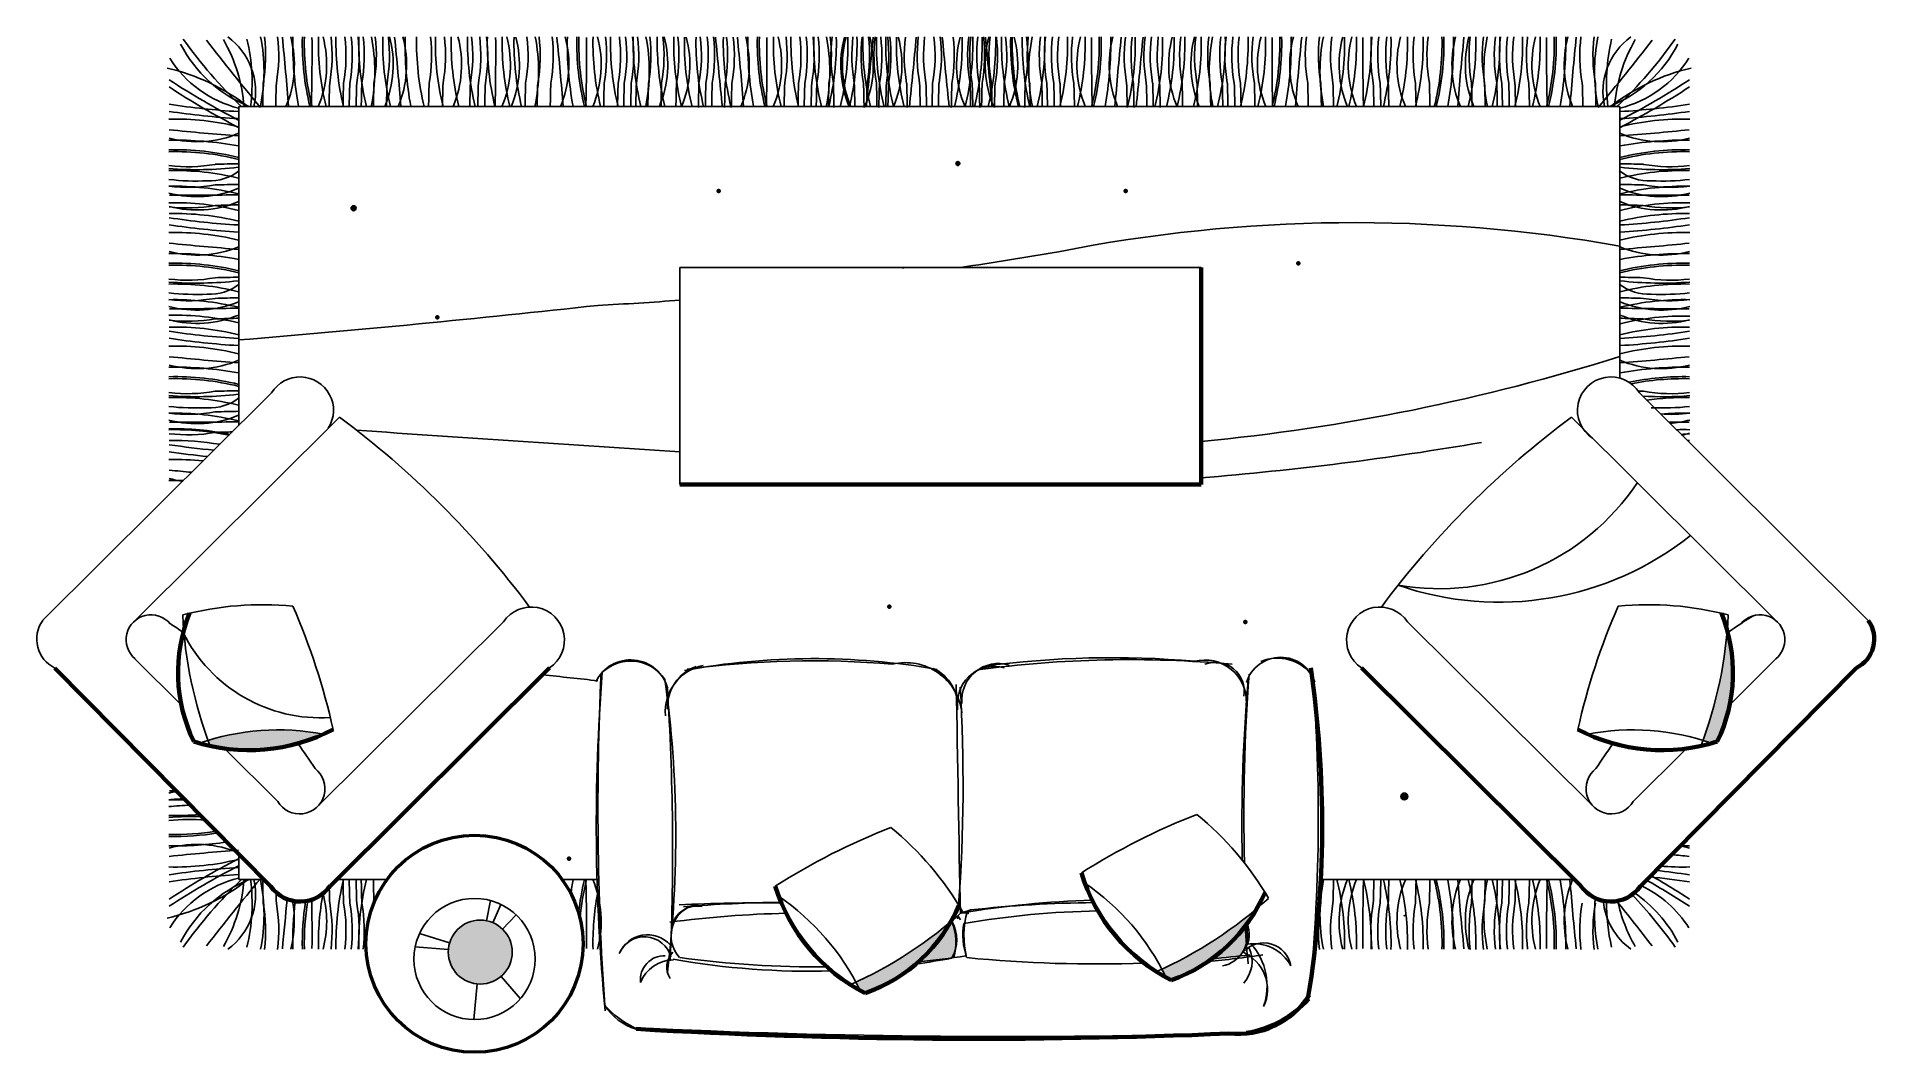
# Model space of a CAD drawing. Header units: millimetres. Extents: x 232 to 4463, y 1518 to 3857.
import ezdxf

# ---------------------------------------------------------------- set-up
doc = ezdxf.new("R2010")
doc.units = ezdxf.units.MM

msp = doc.modelspace()

# ---------------------------------------------------------------- hatches: boundary and pattern name
h = msp.add_hatch(color=256)
h.dxf.hatch_style = 1
h.paths.add_polyline_path([(2357.8, 3565, 1), (2348.5, 3565, 1)])
h = msp.add_hatch(color=256)
h.dxf.hatch_style = 1
h.paths.add_polyline_path([(956.2, 3462.2, 1), (967.6, 3462.2, 1)])
h = msp.add_hatch(color=252)
h.dxf.hatch_style = 1
h.paths.add_polyline_path([(4124.6, 2490.1, -0.066845), (4068.6, 2236.5, -0.009616), (4089, 2229.8, 0.008007), (4101.7, 2233.7, 0.18034)])
h = msp.add_hatch(color=252)
h.dxf.hatch_style = 1
h.paths.add_polyline_path([(892.6, 2251, 0.120779), (626.8, 2236.5, 0.003583), (631.7, 2223.4, 0.163015)])
h = msp.add_hatch(color=256)
h.dxf.hatch_style = 1
h.paths.add_polyline_path([(3373.1, 2107.3, 1), (3388.9, 2107.3, 1)])
h = msp.add_hatch(color=252)
h.dxf.hatch_style = 1
h.paths.add_polyline_path([(1179.8, 1748.9, 1), (1327.2, 1748.9, 1)])
h = msp.add_hatch(color=252)
h.dxf.hatch_style = 1
h.paths.add_polyline_path([(3042, 1849.4, -0.066845), (2823, 1709.6, -0.009616), (2832.8, 1690.5, 0.008007), (2844.5, 1684.3, 0.18034)])
h.paths.add_polyline_path([(3017.6, 1768.8, -0.0027), (3014.8, 1808.3, -0.073181), (2938.1, 1733.4, 0.005335), (3002.2, 1739.8, 0.117555)], flags=17)
h = msp.add_hatch(color=252)
h.dxf.hatch_style = 1
h.paths.add_polyline_path([(2337.2, 1819.1, -0.066845), (2118.3, 1679.3, -0.009616), (2128.1, 1660.2, 0.008007), (2139.7, 1654, 0.18034)])
h = msp.add_hatch(color=252)
h.dxf.hatch_style = 1
h.paths.add_polyline_path([(2339.2, 1818.7, 0.00021), (2337.1, 1818.9, -0.081369), (2262.2, 1726.3, 0.008386), (2339.4, 1735.5, 0.063774), (2347.6, 1755, 0.132735)])

# ---------------------------------------------------------------- linework, layer by layer
at = {"color": 0}
for p, q in [((697.4, 2961.4, -342.9), (697.4, 3696.1, -342.9)), ((697.4, 3696.1, -342.9), (3877.4, 3696.1, -342.9)), ((3877.4, 3696.1, -342.9), (3877.4, 3070.6, -342.9)), ((1713, 2825.9, -342.9), (1713, 3325.9, -342.9)), ((1713, 3325.9, -342.9), (2913, 3325.9, -342.9)), ((246, 2512.5, -342.9), (773.2, 3036.7, -342.9)), ((4449.4, 2512.5, -342.9), (3922.3, 3036.7, -342.9)), ((929.4, 2981, -342.9), (455, 2508.9, -342.9)), ((3766.1, 2981, -342.9), (4240.4, 2508.9, -342.9)), ((878.8, 2084.1, -342.9), (1307.1, 2509.5, -342.9)), ((3816.7, 2084.1, -342.9), (3388.3, 2509.5, -342.9)), ((565.4, 2317.6, -342.9), (458.6, 2424.4, -342.9)), ((565.4, 2317.6, -342.9), (458.6, 2424.4, -342.9)), ((4130, 2317.6, -342.9), (4236.8, 2424.4, -342.9)), ((4130, 2317.6, -342.9), (4236.8, 2424.4, -342.9)), ((787.2, 2095.8, -342.9), (665.7, 2217.3, -342.9)), ((787.2, 2095.8, -342.9), (665.7, 2217.3, -342.9)), ((3908.2, 2095.8, -342.9), (4029.7, 2217.3, -342.9)), ((3908.2, 2095.8, -342.9), (4029.7, 2217.3, -342.9)), ((697.4, 1916.1, -342.9), (697.4, 1974.3, -342.9)), ((754.9, 1916.1, -342.9), (697.4, 1916.1, -342.9)), ((1038.8, 1916.1, -342.9), (922.9, 1916.1, -342.9)), ((1522.4, 1916.1, -342.9), (1441.9, 1916.1, -342.9)), ((3772.5, 1916.1, -342.9), (3188.7, 1916.1, -342.9))]:
    msp.add_line(p, q, dxfattribs=at)
at = {"color": 0, "lineweight": 100}
for p, q in [((2913, 3325.9, -342.9), (2913, 2825.9, -342.9)), ((2913, 2825.9, -342.9), (1713, 2825.9, -342.9)), ((771, 1899.7, -342.9), (273.9, 2403.1, -342.9)), ((908.4, 1901.6, -342.9), (1413.2, 2403.5, -342.9)), ((3787.1, 1901.6, -342.9), (3282.3, 2403.5, -342.9)), ((3924.4, 1899.7, -342.9), (4421.5, 2403.1, -342.9))]:
    msp.add_line(p, q, dxfattribs=at)
for p, q in [((1277.1, 1867.5, -342.9), (1267.9, 1821.2, -209)), ((1301, 1858.6, -342.9), (1282.8, 1816.5, -211.4)), ((1336, 1834.6, -342.9), (1304.6, 1802, -212.5)), ((1113.8, 1791.8, -342.9), (1183, 1770.5, -173)), ((1103.7, 1761.1, -342.9), (1180, 1754.8, -168.2)), ((1301.5, 1692.9, -178.5), (1345.8, 1641.4, -342.9)), ((1246.6, 1675.5, -161.8), (1238.9, 1593.3, -342.9))]:
    msp.add_line(p, q)
for centre, radius in [((2353.2, 3565), 4.63), ((961.9, 3462.2), 5.74), ((3381, 2107.3), 7.93)]:
    msp.add_circle(centre, radius)
at = {"color": 0, "lineweight": 53}
msp.add_circle((1240.4, 1768.2, -342.9), 250, dxfattribs=at)
at = {"color": 0}
for centre, radius in [((1240.4, 1732.9, -342.9), 139.6), ((1253.5, 1748.9), 73.7)]:
    msp.add_circle(centre, radius, dxfattribs=at)
for centre, radius, start, end in [((1446.9, 4472.9, -342.9), 1074.8, 215.3153, 226.284), ((345.4, 3668.8, -342.9), 365.2, 4.2757, 29.865), ((580.8, 3730.6, -342.9), 155.6, 347.1946, 54.0943), ((288.7, 3750.8, -342.9), 439.5, 352.8509, 13.2785), ((350.5, 3777.8, -342.9), 405.2, 348.4112, 11.2455), ((397.7, 3813.6, -342.9), 361.7, 349.9349, 6.8829), ((427.9, 3813.7, -342.9), 361.7, 349.9349, 6.8829), ((-6278.7, 3136.9, -342.9), 7113, 4.51462, 5.80171), ((575.7, 3792.4, -342.9), 249.8, 337.3098, 14.8613), ((1631, 3842.9, -342.9), 809.1, 179.0195, 190.4039), ((1453.2, 3842, -342.9), 609.4, 178.6331, 193.8573), ((1457.8, 3842, -342.9), 609.4, 178.6331, 193.8573), ((-4350.5, 3819.5, -342.9), 5216.7, 358.628, 0.3934), ((650.1, 3792.5, -342.9), 249.8, 337.3098, 14.8613), ((1490.3, 3842.1, -342.9), 609.4, 178.6331, 193.8573), ((550.8, 3813.4, -342.9), 361.7, 349.9349, 6.8829), ((1530.6, 3842.2, -342.9), 609.4, 178.6331, 193.8573), ((582.7, 3813.4, -342.9), 361.7, 349.9349, 6.8829), ((597.1, 3813.5, -342.9), 361.7, 349.9349, 6.8829), ((613, 3813.5, -342.9), 361.7, 349.9349, 6.8829), ((1583.1, 3842.3, -342.9), 609.4, 178.6331, 193.8573), ((624.8, 3813.6, -342.9), 361.7, 349.9349, 6.8829), ((605.5, 3777.8, -342.9), 405.2, 348.4112, 11.2455), ((652.6, 3813.6, -342.9), 361.7, 349.9349, 6.8829), ((1638.4, 3842.5, -342.9), 609.4, 178.6331, 193.8573), ((803.3, 3792.9, -342.9), 249.8, 337.3098, 14.8613), ((682.8, 3813.7, -342.9), 361.7, 349.9349, 6.8829), ((-6020.2, 3136.9, -342.9), 7113, 4.51462, 5.80171), ((834.1, 3792.4, -342.9), 249.8, 337.3098, 14.8613), ((1889.4, 3842.9, -342.9), 809.1, 179.0195, 190.4039), ((1716.3, 3842, -342.9), 609.4, 178.6331, 193.8573), ((779.9, 3813.4, -342.9), 361.7, 349.9349, 6.8829), ((1759.7, 3842.2, -342.9), 609.4, 178.6331, 193.8573), ((811.8, 3813.4, -342.9), 361.7, 349.9349, 6.8829), ((1795.8, 3842.5, -342.9), 609.4, 178.6331, 193.8573), ((960.7, 3792.9, -342.9), 249.8, 337.3098, 14.8613), ((1833.7, 3842.4, -342.9), 609.4, 178.6331, 193.8573), ((874.6, 3813.2, -342.9), 361.7, 349.9349, 6.8829), ((893.1, 3813.5, -342.9), 361.7, 349.9349, 6.8829), ((909.1, 3813.5, -342.9), 361.7, 349.9349, 6.8829), ((1879.1, 3842.3, -342.9), 609.4, 178.6331, 193.8573), ((-3927.6, 3819.5, -342.9), 5216.7, 358.628, 0.3934), ((1073.1, 3792.5, -342.9), 249.8, 337.3098, 14.8613), ((1913.3, 3842.1, -342.9), 609.4, 178.6331, 193.8573), ((1094, 3792.2, -342.9), 249.8, 337.3098, 14.8613), ((1940.5, 3841.9, -342.9), 609.4, 178.6331, 193.8573), ((1001.9, 3813.6, -342.9), 361.7, 349.9349, 6.8829), ((982.6, 3777.8, -342.9), 405.2, 348.4112, 11.2455), ((1029.8, 3813.6, -342.9), 361.7, 349.9349, 6.8829), ((1060, 3813.7, -342.9), 361.7, 349.9349, 6.8829), ((-5646.6, 3136.9, -342.9), 7113, 4.51462, 5.80171), ((1207.7, 3792.4, -342.9), 249.8, 337.3098, 14.8613), ((2263, 3842.9, -342.9), 809.1, 179.0195, 190.4039), ((2085.3, 3842, -342.9), 609.4, 178.6331, 193.8573), ((2089.9, 3842, -342.9), 609.4, 178.6331, 193.8573), ((-3718.5, 3819.5, -342.9), 5216.7, 358.628, 0.3934), ((1282.2, 3792.5, -342.9), 249.8, 337.3098, 14.8613), ((2122.4, 3842.1, -342.9), 609.4, 178.6331, 193.8573), ((1182.8, 3813.4, -342.9), 361.7, 349.9349, 6.8829), ((2162.7, 3842.2, -342.9), 609.4, 178.6331, 193.8573), ((1214.8, 3813.4, -342.9), 361.7, 349.9349, 6.8829), ((1229.1, 3813.5, -342.9), 361.7, 349.9349, 6.8829), ((1245.1, 3813.5, -342.9), 361.7, 349.9349, 6.8829), ((2215.1, 3842.3, -342.9), 609.4, 178.6331, 193.8573), ((1256.8, 3813.6, -342.9), 361.7, 349.9349, 6.8829), ((1237.6, 3777.8, -342.9), 405.2, 348.4112, 11.2455), ((1284.7, 3813.6, -342.9), 361.7, 349.9349, 6.8829), ((2270.4, 3842.5, -342.9), 609.4, 178.6331, 193.8573), ((1435.4, 3792.9, -342.9), 249.8, 337.3098, 14.8613), ((1314.9, 3813.7, -342.9), 361.7, 349.9349, 6.8829), ((2308.3, 3842.4, -342.9), 609.4, 178.6331, 193.8573), ((1349.2, 3813.2, -342.9), 361.7, 349.9349, 6.8829), ((1486.4, 3792.2, -342.9), 249.8, 337.3098, 14.8613), ((2332.9, 3841.9, -342.9), 609.4, 178.6331, 193.8573), ((2359.5, 3841.9, -342.9), 609.4, 178.6331, 193.8573), ((1401, 3813.2, -342.9), 361.7, 349.9349, 6.8829), ((1416.9, 3813.2, -342.9), 361.7, 349.9349, 6.8829), ((1431.5, 3813.7, -342.9), 361.7, 349.9349, 6.8829), ((15264, 5105.6, -342.9), 13526.6, 185.30083, 185.98346), ((2422.5, 3841.8, -342.9), 609.4, 178.6331, 193.8573), ((1461.3, 3812.8, -342.9), 361.7, 349.9349, 6.8829), ((1476.9, 3813, -342.9), 361.7, 349.9349, 6.8829), ((-5231.1, 3136.9, -342.9), 7113, 4.51462, 5.80171), ((1623.2, 3792.4, -342.9), 249.8, 337.3098, 14.8613), ((2678.6, 3842.9, -342.9), 809.1, 179.0195, 190.4039), ((2500.8, 3842, -342.9), 609.4, 178.6331, 193.8573), ((2505.4, 3842, -342.9), 609.4, 178.6331, 193.8573), ((-3303, 3819.5, -342.9), 5216.7, 358.628, 0.3934), ((1697.7, 3792.5, -342.9), 249.8, 337.3098, 14.8613), ((2537.9, 3842.1, -342.9), 609.4, 178.6331, 193.8573), ((1598.4, 3813.4, -342.9), 361.7, 349.9349, 6.8829), ((2578.2, 3842.2, -342.9), 609.4, 178.6331, 193.8573), ((1630.3, 3813.4, -342.9), 361.7, 349.9349, 6.8829), ((1644.6, 3813.5, -342.9), 361.7, 349.9349, 6.8829), ((1660.6, 3813.5, -342.9), 361.7, 349.9349, 6.8829), ((2630.7, 3842.3, -342.9), 609.4, 178.6331, 193.8573), ((1672.3, 3813.6, -342.9), 361.7, 349.9349, 6.8829), ((1653.1, 3777.8, -342.9), 405.2, 348.4112, 11.2455), ((1464, 3841.9, -342.9), 609.4, 346.1427, 1.3669), ((1700.2, 3813.6, -342.9), 361.7, 349.9349, 6.8829), ((2422.6, 3813.2, -342.9), 361.7, 173.1171, 190.0651), ((1490.6, 3841.9, -342.9), 609.4, 346.1427, 1.3669), ((2333.5, 3792.2, -342.9), 249.8, 165.1387, 202.6902), ((2337.1, 3792.2, -342.9), 249.8, 165.1387, 202.6902), ((1511.7, 3842.4, -342.9), 609.4, 346.1427, 1.3669), ((2470.8, 3813.2, -342.9), 361.7, 173.1171, 190.0651), ((2492, 3812.8, -342.9), 361.7, 173.1171, 190.0651), ((2743.8, 3842.5, -342.9), 609.4, 178.6331, 193.8573), ((1908.7, 3792.9, -342.9), 249.8, 337.3098, 14.8613), ((-11310.8, 5105.6, -342.9), 13526.6, 354.01654, 354.69917), ((1788.3, 3813.7, -342.9), 361.7, 349.9349, 6.8829), ((2521.7, 3813.7, -342.9), 361.7, 173.1171, 190.0651), ((2775, 3841.9, -342.9), 609.4, 178.6331, 193.8573), ((1816.5, 3813.2, -342.9), 361.7, 349.9349, 6.8829), ((2796.5, 3842.4, -342.9), 609.4, 178.6331, 193.8573), ((1832.5, 3813.2, -342.9), 361.7, 349.9349, 6.8829), ((1837.4, 3813.2, -342.9), 361.7, 349.9349, 6.8829), ((1974.6, 3792.2, -342.9), 249.8, 337.3098, 14.8613), ((2821.1, 3841.9, -342.9), 609.4, 178.6331, 193.8573), ((2591.4, 3812.8, -342.9), 361.7, 173.1171, 190.0651), ((-11211.3, 5105.6, -342.9), 13526.6, 354.01654, 354.69917), ((2621.2, 3813.7, -342.9), 361.7, 173.1171, 190.0651), ((2635.8, 3813.2, -342.9), 361.7, 173.1171, 190.0651), ((1939, 3813.2, -342.9), 361.7, 349.9349, 6.8829), ((1953.6, 3813.7, -342.9), 361.7, 349.9349, 6.8829), ((15786.1, 5105.6, -342.9), 13526.6, 185.30083, 185.98346), ((1983.3, 3812.8, -342.9), 361.7, 349.9349, 6.8829), ((1753.7, 3841.9, -342.9), 609.4, 346.1427, 1.3669), ((2600.1, 3792.2, -342.9), 249.8, 165.1387, 202.6902), ((1778.3, 3842.4, -342.9), 609.4, 346.1427, 1.3669), ((2737.4, 3813.2, -342.9), 361.7, 173.1171, 190.0651), ((2742.3, 3813.2, -342.9), 361.7, 173.1171, 190.0651), ((1799.7, 3841.9, -342.9), 609.4, 346.1427, 1.3669), ((2758.3, 3813.2, -342.9), 361.7, 173.1171, 190.0651), ((2053, 3813.7, -342.9), 361.7, 349.9349, 6.8829), ((2666, 3792.9, -342.9), 249.8, 165.1387, 202.6902), ((15885.5, 5105.6, -342.9), 13526.6, 185.30083, 185.98346), ((1831, 3842.5, -342.9), 609.4, 346.1427, 1.3669), ((2786.5, 3813.7, -342.9), 361.7, 173.1171, 190.0651), ((2082.8, 3812.8, -342.9), 361.7, 349.9349, 6.8829), ((3063.1, 3842.4, -342.9), 609.4, 178.6331, 193.8573), ((2104, 3813.2, -342.9), 361.7, 349.9349, 6.8829), ((2241.2, 3792.2, -342.9), 249.8, 337.3098, 14.8613), ((3084.1, 3841.9, -342.9), 609.4, 178.6331, 193.8573), ((3087.7, 3841.9, -342.9), 609.4, 178.6331, 193.8573), ((3110.8, 3841.9, -342.9), 609.4, 178.6331, 193.8573), ((2152.2, 3813.2, -342.9), 361.7, 349.9349, 6.8829), ((2874.5, 3813.6, -342.9), 361.7, 173.1171, 190.0651), ((2921.7, 3777.8, -342.9), 405.2, 168.7545, 191.5888), ((1944.1, 3842.3, -342.9), 609.4, 346.1427, 1.3669), ((2902.4, 3813.6, -342.9), 361.7, 173.1171, 190.0651), ((2914.1, 3813.5, -342.9), 361.7, 173.1171, 190.0651), ((2930.1, 3813.5, -342.9), 361.7, 173.1171, 190.0651), ((2944.4, 3813.4, -342.9), 361.7, 173.1171, 190.0651), ((1996.5, 3842.2, -342.9), 609.4, 346.1427, 1.3669), ((2976.4, 3813.4, -342.9), 361.7, 173.1171, 190.0651), ((2877.1, 3792.5, -342.9), 249.8, 165.1387, 202.6902), ((2036.8, 3842.1, -342.9), 609.4, 346.1427, 1.3669), ((2069.4, 3842, -342.9), 609.4, 346.1427, 1.3669), ((7877.7, 3819.5, -342.9), 5216.7, 179.6066, 181.372), ((2073.9, 3842, -342.9), 609.4, 346.1427, 1.3669), ((1896.2, 3842.9, -342.9), 809.1, 349.5961, 0.9805), ((2951.5, 3792.4, -342.9), 249.8, 165.1387, 202.6902), ((9805.8, 3136.9, -342.9), 7113, 174.19829, 175.48538), ((3097.9, 3813, -342.9), 361.7, 173.1171, 190.0651), ((2152.3, 3841.8, -342.9), 609.4, 346.1427, 1.3669), ((3113.5, 3812.8, -342.9), 361.7, 173.1171, 190.0651), ((-10689.3, 5105.6, -342.9), 13526.6, 354.01654, 354.69917), ((3143.2, 3813.7, -342.9), 361.7, 173.1171, 190.0651), ((3157.8, 3813.2, -342.9), 361.7, 173.1171, 190.0651), ((2215.2, 3841.9, -342.9), 609.4, 346.1427, 1.3669), ((3173.8, 3813.2, -342.9), 361.7, 173.1171, 190.0651), ((2241.8, 3841.9, -342.9), 609.4, 346.1427, 1.3669), ((3088.3, 3792.2, -342.9), 249.8, 165.1387, 202.6902), ((2266.4, 3842.4, -342.9), 609.4, 346.1427, 1.3669), ((3225.5, 3813.2, -342.9), 361.7, 173.1171, 190.0651), ((3139.4, 3792.9, -342.9), 249.8, 165.1387, 202.6902), ((2304.3, 3842.5, -342.9), 609.4, 346.1427, 1.3669), ((3259.8, 3813.7, -342.9), 361.7, 173.1171, 190.0651), ((3290, 3813.6, -342.9), 361.7, 173.1171, 190.0651), ((3337.2, 3777.8, -342.9), 405.2, 168.7545, 191.5888), ((2359.6, 3842.3, -342.9), 609.4, 346.1427, 1.3669), ((3317.9, 3813.6, -342.9), 361.7, 173.1171, 190.0651), ((3329.7, 3813.5, -342.9), 361.7, 173.1171, 190.0651), ((3345.6, 3813.5, -342.9), 361.7, 173.1171, 190.0651), ((3359.9, 3813.4, -342.9), 361.7, 173.1171, 190.0651), ((2412, 3842.2, -342.9), 609.4, 346.1427, 1.3669), ((3391.9, 3813.4, -342.9), 361.7, 173.1171, 190.0651), ((3292.6, 3792.5, -342.9), 249.8, 165.1387, 202.6902), ((2452.3, 3842.1, -342.9), 609.4, 346.1427, 1.3669), ((2484.9, 3842, -342.9), 609.4, 346.1427, 1.3669), ((8293.2, 3819.5, -342.9), 5216.7, 179.6066, 181.372), ((2489.4, 3842, -342.9), 609.4, 346.1427, 1.3669), ((2311.7, 3842.9, -342.9), 809.1, 349.5961, 0.9805), ((3367, 3792.4, -342.9), 249.8, 165.1387, 202.6902), ((10221.4, 3136.9, -342.9), 7113, 174.19829, 175.48538), ((3514.8, 3813.7, -342.9), 361.7, 173.1171, 190.0651), ((3545, 3813.6, -342.9), 361.7, 173.1171, 190.0651), ((3592.1, 3777.8, -342.9), 405.2, 168.7545, 191.5888), ((3572.9, 3813.6, -342.9), 361.7, 173.1171, 190.0651), ((2634.2, 3841.9, -342.9), 609.4, 346.1427, 1.3669), ((3480.7, 3792.2, -342.9), 249.8, 165.1387, 202.6902), ((3501.7, 3792.5, -342.9), 249.8, 165.1387, 202.6902), ((2661.5, 3842.1, -342.9), 609.4, 346.1427, 1.3669), ((8502.3, 3819.5, -342.9), 5216.7, 179.6066, 181.372), ((2695.6, 3842.3, -342.9), 609.4, 346.1427, 1.3669), ((3665.7, 3813.5, -342.9), 361.7, 173.1171, 190.0651), ((3681.6, 3813.5, -342.9), 361.7, 173.1171, 190.0651), ((2741.1, 3842.4, -342.9), 609.4, 346.1427, 1.3669), ((3700.1, 3813.2, -342.9), 361.7, 173.1171, 190.0651), ((3614, 3792.9, -342.9), 249.8, 165.1387, 202.6902), ((2779, 3842.5, -342.9), 609.4, 346.1427, 1.3669), ((3762.9, 3813.4, -342.9), 361.7, 173.1171, 190.0651), ((2815, 3842.2, -342.9), 609.4, 346.1427, 1.3669), ((3794.9, 3813.4, -342.9), 361.7, 173.1171, 190.0651), ((2858.5, 3842, -342.9), 609.4, 346.1427, 1.3669), ((2863, 3842, -342.9), 609.4, 346.1427, 1.3669), ((2685.3, 3842.9, -342.9), 809.1, 349.5961, 0.9805), ((3740.6, 3792.4, -342.9), 249.8, 165.1387, 202.6902), ((10595, 3136.9, -342.9), 7113, 174.19829, 175.48538), ((3771.4, 3792.9, -342.9), 249.8, 165.1387, 202.6902), ((2936.4, 3842.5, -342.9), 609.4, 346.1427, 1.3669), ((3891.9, 3813.7, -342.9), 361.7, 173.1171, 190.0651), ((3922.1, 3813.6, -342.9), 361.7, 173.1171, 190.0651), ((3969.3, 3777.8, -342.9), 405.2, 168.7545, 191.5888), ((2991.7, 3842.3, -342.9), 609.4, 346.1427, 1.3669), ((3950, 3813.6, -342.9), 361.7, 173.1171, 190.0651), ((3961.7, 3813.5, -342.9), 361.7, 173.1171, 190.0651), ((3977.7, 3813.5, -342.9), 361.7, 173.1171, 190.0651), ((3992, 3813.4, -342.9), 361.7, 173.1171, 190.0651), ((3044.1, 3842.2, -342.9), 609.4, 346.1427, 1.3669), ((4024, 3813.4, -342.9), 361.7, 173.1171, 190.0651), ((3924.6, 3792.5, -342.9), 249.8, 165.1387, 202.6902), ((3084.4, 3842.1, -342.9), 609.4, 346.1427, 1.3669), ((3117, 3842, -342.9), 609.4, 346.1427, 1.3669), ((8925.3, 3819.5, -342.9), 5216.7, 179.6066, 181.372), ((3121.5, 3842, -342.9), 609.4, 346.1427, 1.3669), ((2943.8, 3842.9, -342.9), 809.1, 349.5961, 0.9805), ((3999.1, 3792.4, -342.9), 249.8, 165.1387, 202.6902), ((10853.4, 3136.9, -342.9), 7113, 174.19829, 175.48538), ((4146.8, 3813.7, -342.9), 361.7, 173.1171, 190.0651), ((4177.1, 3813.6, -342.9), 361.7, 173.1171, 190.0651), ((4224.2, 3777.8, -342.9), 405.2, 168.7545, 191.5888), ((3994, 3730.6, -342.9), 155.6, 125.9057, 192.8054), ((4286.1, 3750.8, -342.9), 439.5, 166.7215, 187.1491), ((4229.4, 3668.8, -342.9), 365.2, 150.135, 175.7243), ((3127.8, 4472.9, -342.9), 1074.8, 313.716, 324.6847), ((837.5, 3981.5, -342.9), 308.1, 207.3033, 247.8819), ((4536.9, 6856.6, -342.9), 4935.7, 217.5441, 219.8432), ((37.9, 6856.6, -342.9), 4935.7, 320.1568, 322.4559), ((3737.2, 3981.5, -342.9), 308.1, 292.1181, 332.6967), ((426.8, 3323.1, -342.9), 473.8, 51.9231, 77.0477), ((760.8, 3947.8, -342.9), 263, 212.2712, 256.0065), ((4147.9, 3323.1, -342.9), 473.8, 102.9523, 128.0769), ((3813.9, 3947.8, -342.9), 263, 283.9935, 327.7288), ((1518.4, 5242.5, -342.9), 1793.4, 236.8219, 242.7331), ((1518.8, 5258.7, -342.9), 1793.4, 236.8219, 242.7331), ((4786.6, 3622.9, -342.9), 4034.8, 178.1891, 178.9775), ((4816.8, 3623, -342.9), 4034.8, 178.1891, 178.9775), ((4939.6, 3622.6, -342.9), 4034.8, 178.1891, 178.9775), ((4971.6, 3622.7, -342.9), 4034.8, 178.1891, 178.9775), ((4985.9, 3622.8, -342.9), 4034.8, 178.1891, 178.9775), ((5001.9, 3622.8, -342.9), 4034.8, 178.1891, 178.9775), ((5013.6, 3622.8, -342.9), 4034.8, 178.1891, 178.9775), ((5041.5, 3622.9, -342.9), 4034.8, 178.1891, 178.9775), ((5071.7, 3623, -342.9), 4034.8, 178.1891, 178.9775), ((5168.7, 3622.6, -342.9), 4034.8, 178.1891, 178.9775), ((5200.7, 3622.7, -342.9), 4034.8, 178.1891, 178.9775), ((5263.5, 3622.5, -342.9), 4034.8, 178.1891, 178.9775), ((5282, 3622.8, -342.9), 4034.8, 178.1891, 178.9775), ((5298, 3622.8, -342.9), 4034.8, 178.1891, 178.9775), ((5390.7, 3622.8, -342.9), 4034.8, 178.1891, 178.9775), ((5418.6, 3622.9, -342.9), 4034.8, 178.1891, 178.9775), ((5448.8, 3623, -342.9), 4034.8, 178.1891, 178.9775), ((5571.7, 3622.6, -342.9), 4034.8, 178.1891, 178.9775), ((5603.7, 3622.7, -342.9), 4034.8, 178.1891, 178.9775), ((5618, 3622.8, -342.9), 4034.8, 178.1891, 178.9775), ((5634, 3622.8, -342.9), 4034.8, 178.1891, 178.9775), ((5645.7, 3622.8, -342.9), 4034.8, 178.1891, 178.9775), ((5673.6, 3622.9, -342.9), 4034.8, 178.1891, 178.9775), ((5703.8, 3623, -342.9), 4034.8, 178.1891, 178.9775), ((5738.1, 3622.5, -342.9), 4034.8, 178.1891, 178.9775), ((5789.8, 3622.4, -342.9), 4034.8, 178.1891, 178.9775), ((5805.8, 3622.5, -342.9), 4034.8, 178.1891, 178.9775), ((5820.4, 3623, -342.9), 4034.8, 178.1891, 178.9775), ((5850.2, 3622.1, -342.9), 4034.8, 178.1891, 178.9775), ((5865.7, 3622.3, -342.9), 4034.8, 178.1891, 178.9775), ((5987.2, 3622.6, -342.9), 4034.8, 178.1891, 178.9775), ((6019.2, 3622.7, -342.9), 4034.8, 178.1891, 178.9775), ((6033.5, 3622.8, -342.9), 4034.8, 178.1891, 178.9775), ((6049.5, 3622.8, -342.9), 4034.8, 178.1891, 178.9775), ((6061.2, 3622.8, -342.9), 4034.8, 178.1891, 178.9775), ((6089.1, 3622.9, -342.9), 4034.8, 178.1891, 178.9775), ((-1966.3, 3622.4, -342.9), 4034.8, 1.0225, 1.8109), ((-1918.1, 3622.5, -342.9), 4034.8, 1.0225, 1.8109), ((-1896.9, 3622.1, -342.9), 4034.8, 1.0225, 1.8109), ((6177.1, 3623, -342.9), 4034.8, 178.1891, 178.9775), ((-1867.1, 3623, -342.9), 4034.8, 1.0225, 1.8109), ((6205.4, 3622.4, -342.9), 4034.8, 178.1891, 178.9775), ((6221.3, 3622.5, -342.9), 4034.8, 178.1891, 178.9775), ((6226.3, 3622.5, -342.9), 4034.8, 178.1891, 178.9775), ((-1797.5, 3622.1, -342.9), 4034.8, 1.0225, 1.8109), ((-1767.7, 3623, -342.9), 4034.8, 1.0225, 1.8109), ((-1753.1, 3622.5, -342.9), 4034.8, 1.0225, 1.8109), ((6327.9, 3622.5, -342.9), 4034.8, 178.1891, 178.9775), ((6342.5, 3623, -342.9), 4034.8, 178.1891, 178.9775), ((6372.2, 3622.1, -342.9), 4034.8, 178.1891, 178.9775), ((-1651.5, 3622.5, -342.9), 4034.8, 1.0225, 1.8109), ((-1646.6, 3622.5, -342.9), 4034.8, 1.0225, 1.8109), ((-1630.6, 3622.4, -342.9), 4034.8, 1.0225, 1.8109), ((6441.9, 3623, -342.9), 4034.8, 178.1891, 178.9775), ((-1602.4, 3623, -342.9), 4034.8, 1.0225, 1.8109), ((6471.6, 3622.1, -342.9), 4034.8, 178.1891, 178.9775), ((6492.9, 3622.5, -342.9), 4034.8, 178.1891, 178.9775), ((6541.1, 3622.4, -342.9), 4034.8, 178.1891, 178.9775), ((-1514.3, 3622.9, -342.9), 4034.8, 1.0225, 1.8109), ((-1486.5, 3622.8, -342.9), 4034.8, 1.0225, 1.8109), ((-1474.7, 3622.8, -342.9), 4034.8, 1.0225, 1.8109), ((-1458.8, 3622.8, -342.9), 4034.8, 1.0225, 1.8109), ((-1444.4, 3622.7, -342.9), 4034.8, 1.0225, 1.8109), ((-1412.5, 3622.6, -342.9), 4034.8, 1.0225, 1.8109), ((-1291, 3622.3, -342.9), 4034.8, 1.0225, 1.8109), ((-1275.4, 3622.1, -342.9), 4034.8, 1.0225, 1.8109), ((-1245.7, 3623, -342.9), 4034.8, 1.0225, 1.8109), ((-1231.1, 3622.5, -342.9), 4034.8, 1.0225, 1.8109), ((-1215.1, 3622.4, -342.9), 4034.8, 1.0225, 1.8109), ((-1163.4, 3622.5, -342.9), 4034.8, 1.0225, 1.8109), ((-1129, 3623, -342.9), 4034.8, 1.0225, 1.8109), ((-1098.8, 3622.9, -342.9), 4034.8, 1.0225, 1.8109), ((-1070.9, 3622.8, -342.9), 4034.8, 1.0225, 1.8109), ((-1059.2, 3622.8, -342.9), 4034.8, 1.0225, 1.8109), ((-1043.2, 3622.8, -342.9), 4034.8, 1.0225, 1.8109), ((-1028.9, 3622.7, -342.9), 4034.8, 1.0225, 1.8109), ((-997, 3622.6, -342.9), 4034.8, 1.0225, 1.8109), ((-874.1, 3623, -342.9), 4034.8, 1.0225, 1.8109), ((-843.9, 3622.9, -342.9), 4034.8, 1.0225, 1.8109), ((-816, 3622.8, -342.9), 4034.8, 1.0225, 1.8109), ((-723.2, 3622.8, -342.9), 4034.8, 1.0225, 1.8109), ((-707.2, 3622.8, -342.9), 4034.8, 1.0225, 1.8109), ((-688.7, 3622.5, -342.9), 4034.8, 1.0225, 1.8109), ((-626, 3622.7, -342.9), 4034.8, 1.0225, 1.8109), ((-594, 3622.6, -342.9), 4034.8, 1.0225, 1.8109), ((-497, 3623, -342.9), 4034.8, 1.0225, 1.8109), ((-466.8, 3622.9, -342.9), 4034.8, 1.0225, 1.8109), ((-438.9, 3622.8, -342.9), 4034.8, 1.0225, 1.8109), ((-427.1, 3622.8, -342.9), 4034.8, 1.0225, 1.8109), ((-411.2, 3622.8, -342.9), 4034.8, 1.0225, 1.8109), ((-396.9, 3622.7, -342.9), 4034.8, 1.0225, 1.8109), ((-364.9, 3622.6, -342.9), 4034.8, 1.0225, 1.8109), ((-242, 3623, -342.9), 4034.8, 1.0225, 1.8109), ((-211.8, 3622.9, -342.9), 4034.8, 1.0225, 1.8109), ((3055.9, 5258.7, -342.9), 1793.4, 297.2669, 303.1781), ((3056.3, 5242.5, -342.9), 1793.4, 297.2669, 303.1781), ((798.2, 5407.3, -342.9), 1741.8, 261.3771, 266.6356), ((798.6, 5423.5, -342.9), 1741.8, 261.3771, 266.6356), ((3776.2, 5423.5, -342.9), 1741.8, 273.3644, 278.6229), ((3776.6, 5407.3, -342.9), 1741.8, 273.3644, 278.6229), ((551.1, 3058.1, -342.9), 609.4, 76.1427, 91.3669), ((1256.5, 10719.4, -342.9), 7113, 264.19829, 265.48538), ((4023.6, 3058.1, -342.9), 609.4, 88.6331, 103.8573), ((3318.2, 10719.4, -342.9), 7113, 274.51462, 275.80171), ((550.5, 2809.8, -342.9), 809.1, 79.5961, 90.9805), ((551.4, 2987.5, -342.9), 609.4, 76.1427, 91.3669), ((601.1, 3865.1, -342.9), 249.8, 255.1387, 292.6902), ((3973.6, 3865.1, -342.9), 249.8, 247.3098, 284.8613), ((4023.3, 2987.5, -342.9), 609.4, 88.6331, 103.8573), ((4024.2, 2809.8, -342.9), 809.1, 89.0195, 100.4039), ((601.3, 4373.9, -342.9), 823.1, 265.4936, 276.6298), ((580.1, 3919.3, -342.9), 361.7, 263.1171, 280.0651), ((551.4, 2983, -342.9), 609.4, 76.1427, 91.3669), ((770.8, -469.5, -342.9), 4034.8, 91.0225, 91.8109), ((3803.9, -469.5, -342.9), 4034.8, 88.1891, 88.9775), ((4023.3, 2983, -342.9), 609.4, 88.6331, 103.8573), ((3973.4, 4373.9, -342.9), 823.1, 263.3702, 274.5064), ((3994.7, 3919.3, -342.9), 361.7, 259.9349, 276.8829), ((551, 2903.4, -342.9), 609.4, 76.1427, 91.3669), ((579.9, 3871.8, -342.9), 361.7, 263.1171, 280.0651), ((551.3, 2939.5, -342.9), 609.4, 76.1427, 91.3669), ((599.9, 4088.5, -342.9), 563.8, 263.5587, 272.5565), ((631.1, 3634.1, -342.9), 109, 266.8256, 308.3436), ((770.6, -517.1, -342.9), 4034.8, 91.0225, 91.8109), ((3943.7, 3634.1, -342.9), 109, 231.6564, 273.1744), ((3804.1, -517.1, -342.9), 4034.8, 88.1891, 88.9775), ((4023.5, 2939.5, -342.9), 609.4, 88.6331, 103.8573), ((4023.8, 2903.4, -342.9), 609.4, 88.6331, 103.8573), ((3994.8, 3871.8, -342.9), 361.7, 259.9349, 276.8829), ((3974.8, 4088.5, -342.9), 563.8, 267.4435, 276.4413), ((600.6, 3738.5, -342.9), 249.8, 255.1387, 292.6902), ((551, 2865.5, -342.9), 609.4, 76.1427, 91.3669), ((601, 3707.8, -342.9), 249.8, 255.1387, 292.6902), ((574, 8708.5, -342.9), 5216.7, 269.6066, 271.372), ((771, -564.3, -342.9), 4034.8, 91.0225, 91.8109), ((3803.8, -564.3, -342.9), 4034.8, 88.1891, 88.9775), ((4000.8, 8708.5, -342.9), 5216.7, 268.628, 270.3934), ((3973.8, 3707.8, -342.9), 249.8, 247.3098, 284.8613), ((3974.2, 3738.5, -342.9), 249.8, 247.3098, 284.8613), ((4023.7, 2865.5, -342.9), 609.4, 88.6331, 103.8573), ((580.3, 3824.6, -342.9), 361.7, 263.1171, 280.0651), ((551.6, 2840.4, -342.9), 609.4, 76.1427, 91.3669), ((798.6, 5162.3, -342.9), 1741.8, 261.3771, 266.6356), ((3265.6, -69.2, -342.9), 3498.1, 79.9275, 101.2246), ((4023.2, 2840.4, -342.9), 609.4, 88.6331, 103.8573), ((3776.2, 5162.3, -342.9), 1741.8, 273.3644, 278.6229), ((3994.5, 3824.6, -342.9), 361.7, 259.9349, 276.8829), ((551.1, 2796.9, -342.9), 609.4, 76.1427, 91.3669), ((798.2, 5146.1, -342.9), 1741.8, 261.3771, 266.6356), ((4023.6, 2796.9, -342.9), 609.4, 88.6331, 103.8573), ((3776.6, 5146.1, -342.9), 1741.8, 273.3644, 278.6229), ((550.5, 2548.5, -342.9), 809.1, 79.5961, 90.9805), ((601.1, 3603.9, -342.9), 249.8, 255.1387, 292.6902), ((1256.5, 10458.2, -342.9), 7113, 264.19829, 265.48538), ((1399.3, 10054.1, -342.9), 6796.3, 278.11901, 280.04424), ((3973.6, 3603.9, -342.9), 249.8, 247.3098, 284.8613), ((3318.2, 10458.2, -342.9), 7113, 274.51462, 275.80171), ((4024.2, 2548.5, -342.9), 809.1, 89.0195, 100.4039), ((580.1, 3658.1, -342.9), 361.7, 263.1171, 280.0651), ((551.4, 2726.3, -342.9), 609.4, 76.1427, 91.3669), ((551.4, 2721.7, -342.9), 609.4, 76.1427, 91.3669), ((770.8, -730.8, -342.9), 4034.8, 91.0225, 91.8109), ((3803.9, -730.8, -342.9), 4034.8, 88.1891, 88.9775), ((4023.3, 2726.3, -342.9), 609.4, 88.6331, 103.8573), ((4023.3, 2721.7, -342.9), 609.4, 88.6331, 103.8573), ((3994.7, 3658.1, -342.9), 361.7, 259.9349, 276.8829), ((601.3, 4112.6, -342.9), 823.1, 265.4936, 276.6298), ((551.3, 2678.2, -342.9), 609.4, 76.1427, 91.3669), ((599.9, 3827.3, -342.9), 563.8, 263.5587, 272.5565), ((631.1, 3372.8, -342.9), 109, 266.8256, 308.3436), ((3943.7, 3372.8, -342.9), 109, 231.6564, 273.1744), ((4023.5, 2678.2, -342.9), 609.4, 88.6331, 103.8573), ((3973.4, 4112.6, -342.9), 823.1, 263.3702, 274.5064), ((3974.8, 3827.3, -342.9), 563.8, 267.4435, 276.4413), ((551, 2642.2, -342.9), 609.4, 76.1427, 91.3669), ((600.6, 3477.2, -342.9), 249.8, 255.1387, 292.6902), ((579.9, 3610.6, -342.9), 361.7, 263.1171, 280.0651), ((551.4, 2606.4, -342.9), 609.4, 76.1427, 91.3669), ((601, 3446.6, -342.9), 249.8, 255.1387, 292.6902), ((574, 8447.3, -342.9), 5216.7, 269.6066, 271.372), ((770.6, -778.3, -342.9), 4034.8, 91.0225, 91.8109), ((-1721.5, 32588.1, -342.9), 29528.7, 274.69873, 276.31076), ((1213, 9631, -342.9), 6400.2, 272.78771, 274.48071), ((4000.8, 8447.3, -342.9), 5216.7, 268.628, 270.3934), ((3804.1, -778.3, -342.9), 4034.8, 88.1891, 88.9775), ((3973.8, 3446.6, -342.9), 249.8, 247.3098, 284.8613), ((4023.8, 2642.2, -342.9), 609.4, 88.6331, 103.8573), ((3974.2, 3477.2, -342.9), 249.8, 247.3098, 284.8613), ((3994.8, 3610.6, -342.9), 361.7, 259.9349, 276.8829), ((580.3, 3563.4, -342.9), 361.7, 263.1171, 280.0651), ((551.6, 2579.1, -342.9), 609.4, 76.1427, 91.3669), ((798.6, 4900.8, -342.9), 1741.8, 261.3771, 266.6356), ((771, -825.5, -342.9), 4034.8, 91.0225, 91.8109), ((3803.8, -825.5, -342.9), 4034.8, 88.1891, 88.9775), ((4023.2, 2579.1, -342.9), 609.4, 88.6331, 103.8573), ((4023.7, 2604.3, -342.9), 609.4, 88.6331, 103.8573), ((3776.2, 4900.8, -342.9), 1741.8, 273.3644, 278.6229), ((3994.5, 3563.4, -342.9), 361.7, 259.9349, 276.8829), ((551.1, 2535.3, -342.9), 609.4, 76.1427, 91.3669), ((798.2, 4884.6, -342.9), 1741.8, 261.3771, 266.6356), ((4023.6, 2535.3, -342.9), 609.4, 88.6331, 103.8573), ((3776.6, 4884.6, -342.9), 1741.8, 273.3644, 278.6229), ((550.5, 2287, -342.9), 809.1, 79.5961, 90.9805), ((601.1, 3342.4, -342.9), 249.8, 255.1387, 292.6902), ((1256.5, 10196.7, -342.9), 7113, 264.19829, 265.48538), ((2468.1, 7595.7, -342.9), 4691.9, 275.4421, 287.4799), ((3973.6, 3342.4, -342.9), 249.8, 247.3098, 284.8613), ((3318.2, 10196.7, -342.9), 7113, 274.51462, 275.80171), ((4024.2, 2287, -342.9), 809.1, 89.0195, 100.4039), ((551.4, 2464.8, -342.9), 609.4, 76.1427, 91.3669), ((551.4, 2460.2, -342.9), 609.4, 76.1427, 91.3669), ((838.7, 2996.6, -342.9), 76.9, 327.6055, 148.5307), ((3856.7, 2996.6, -342.9), 76.9, 31.4693, 236.9076), ((4023.3, 2464.8, -342.9), 609.4, 88.6331, 101.8302), ((4023.3, 2460.2, -342.9), 609.4, 88.6331, 101.3519), ((601.3, 3851.1, -342.9), 823.1, 265.4936, 276.6298), ((580.1, 3396.6, -342.9), 361.7, 263.1171, 280.0651), ((551.3, 2416.7, -342.9), 609.4, 76.1427, 91.3669), ((599.9, 3565.8, -342.9), 563.8, 263.5587, 272.5565), ((631.1, 3111.3, -342.9), 109, 266.8256, 308.3436), ((770.8, -992.3, -342.9), 4034.8, 91.0225, 91.8109), ((3803.9, -992.3, -342.9), 4034.8, 88.1891, 88.3576), ((3973.4, 3851.1, -342.9), 823.1, 266.9677, 274.5064), ((3994.7, 3396.6, -342.9), 361.7, 259.9349, 276.8829), ((4023.5, 2416.7, -342.9), 609.4, 88.6331, 97.9798), ((3974.8, 3565.8, -342.9), 563.8, 267.4435, 276.4413), ((551, 2380.7, -342.9), 609.4, 76.1427, 91.3669), ((600.6, 3215.7, -342.9), 249.8, 255.1387, 292.6902), ((579.9, 3349.1, -342.9), 361.7, 263.1171, 280.0651), ((574, 8185.7, -342.9), 5216.7, 269.6066, 271.372), ((770.6, -1039.8, -342.9), 4034.8, 91.0225, 91.8109), ((-338.7, 1273.8, -342.9), 2126.6, 36.6613, 53.3951), ((5034.1, 1273.8, -342.9), 2126.6, 126.6049, 143.3387), ((3994.8, 3349.1, -342.9), 361.7, 266.2453, 276.8829), ((4023.8, 2380.7, -342.9), 609.4, 88.6331, 94.9238), ((4000.8, 8185.7, -342.9), 5216.7, 269.8849, 270.3934), ((3974.2, 3215.7, -342.9), 249.8, 274.2757, 284.8613), ((551, 2342.8, -342.9), 609.4, 78.2362, 91.3669), ((551.4, 2344.9, -342.9), 609.4, 78.0993, 91.3669), ((580.3, 3301.9, -342.9), 361.7, 263.1171, 280.0651), ((551.6, 2317.6, -342.9), 609.4, 80.3159, 91.3669), ((771, -1087, -342.9), 4034.8, 91.2535, 91.8109), ((10862.1, 145566.9, -342.9), 142958.8, 266.03178, 266.330686), ((2327.5, 10087.5, -342.9), 7269.9, 274.61959, 279.75131), ((4023.7, 2342.8, -342.9), 609.4, 88.6331, 91.5238), ((3994.5, 3301.9, -342.9), 361.7, 273.8173, 276.8829), ((3973.8, 3185.1, -342.9), 249.8, 280.6592, 284.8613), ((4023.2, 2317.6, -342.9), 609.4, 88.6331, 89.1046), ((551.1, 2274.1, -342.9), 609.4, 83.9229, 91.3669), ((798.2, 4623.4, -342.9), 1741.8, 261.3771, 264.3194), ((798.6, 4639.6, -342.9), 1741.8, 261.3771, 264.7986), ((550.5, 2025.8, -342.9), 809.1, 88.619, 90.9805), ((601.1, 3081.1, -342.9), 249.8, 255.1387, 262.5478), ((1256.5, 9935.5, -342.9), 7113, 264.19829, 264.6171), ((751.8, 1826.5, -342.9), 722.5, 84.4337, 104.6932), ((-594, 1925.1, -342.9), 1545.9, 12.5824, 23.6629), ((1370.8, 2467.1, -342.9), 76.5, 303.6335, 146.3665), ((3324.6, 2467.1, -342.9), 76.5, 33.6335, 236.3665), ((5289.5, 1925.1, -342.9), 1545.9, 156.3371, 167.4176), ((3943.6, 1826.5, -342.9), 722.5, 75.3068, 95.5663), ((306.5, 2469.7, -342.9), 74.1, 144.7009, 243.9255), ((495.6, 2468.3, -342.9), 57.4, 40.1092, 229.8908), ((-70.9, 1561.2, -342.9), 1124.3, 55.273, 57.1144), ((1543.1, 2571.7, -342.9), 975.7, 182.7232, 200.9185), ((3152.3, 2571.7, -342.9), 975.7, 339.0815, 357.2768), ((4766.4, 1561.2, -342.9), 1124.3, 121.0867, 124.727), ((4199.8, 2468.3, -342.9), 57.4, 310.1092, 139.8908), ((1599.6, 2333.5, -342.9), 88.4, 14.6379, 154.3095), ((1599.7, 2325, -342.9), 94.2, 33.041, 136.0653), ((2021.4, 777.8, -342.9), 1647, 80.0543, 100.4167), ((2019, 220.6, -342.9), 2199, 85.2072, 97.551), ((2233.1, 2285.2, -342.9), 130.3, 6.5867, 103.4511), ((2446.4, 2329.2, -342.9), 84.2, 72.9316, 185.1092), ((2749.1, -188.8, -342.9), 2611.3, 84.8245, 97.7148), ((2708.5, 215.6, -342.9), 2211.3, 85.0781, 97.695), ((2921.6, 2325.6, -342.9), 96, 357.6579, 104.0974), ((2945.9, 2349.7, -342.9), 66.5, 350.2617, 111.0115), ((3096.5, 2345.4, -342.9), 82.5, 17.7157, 162.8428), ((3089.3, 2326.3, -342.9), 99.6, 36.0678, 112.6723), ((-1721.5, -26976, -342.9), 29528.7, 83.68924, 83.93736), ((6029.5, 2040.6, -342.9), 4508.8, 175.5115, 185.431), ((8142.1, 2080.3, -342.9), 6617.6, 177.31429, 183.93295), ((-875.1, 2018, -342.9), 2578.8, 352.9836, 7.989), ((1787.7, 2302.6, -342.9), 108.2, 100.9756, 184.9747), ((1784.7, 2312.7, -342.9), 100.2, 109.8228, 182.4985), ((2257.4, 2315.4, -342.9), 95.1, 354.9234, 65.6374), ((2436, 2323.2, -342.9), 83.5, 73.4437, 181.8228), ((6679.6, 2046, -342.9), 3672.5, 174.7422, 181.3335), ((7475.3, 2061.9, -342.9), 4463.6, 175.8027, 181.3803), ((-854.8, 2059.3, -342.9), 4037.8, 354.0627, 4.6253), ((-4083.7, 1980, -342.9), 5780.2, 357.50734, 3.76696), ((44043681, 787378.1, -342.9), 44048327.2, 181.02115814, 181.02184527), ((-1497.4, 2137.2, -342.9), 3862.5, 355.8425, 3.2873), ((789.3, 1701.7, -342.9), 558.9, 79.3487, 109.0995), ((3906.2, 1701.7, -342.9), 558.9, 70.9005, 100.6513), ((-70.9, 1561.2, -342.9), 1124.3, 32.8856, 36.4546), ((4766.4, 1561.2, -342.9), 1124.3, 143.5454, 147.1144), ((837.5, 2125.4, -342.9), 58.4, 210.4819, 52.3252), ((3857.9, 2125.4, -342.9), 58.4, 127.6748, 329.5181), ((600.6, 1873.7, -342.9), 249.8, 100.6792, 104.8613), ((574, -3096.3, -342.9), 5216.7, 90.2284, 90.3934), ((551, 2708.8, -342.9), 609.4, 268.6331, 272.1135), ((579.9, 1740.4, -342.9), 361.7, 91.3666, 96.8829), ((599.9, 1523.6, -342.9), 563.8, 91.4332, 96.4413), ((601.3, 1238.3, -342.9), 823.1, 89.2987, 94.5064), ((551.3, 2672.7, -342.9), 609.4, 268.6331, 275.2422), ((580.1, 1692.8, -342.9), 361.7, 83.6069, 96.8829), ((2761.4, 595.9, -342.9), 1545.9, 111.3371, 122.4176), ((1740, 1477.8, -342.9), 722.5, 30.3068, 50.5663), ((3466.2, 626.2, -342.9), 1545.9, 111.3371, 122.4176), ((2444.8, 1508.1, -342.9), 722.5, 30.3068, 50.5663), ((550.5, 2802.4, -342.9), 809.1, 269.0195, 278.4847), ((551.4, 2629.2, -342.9), 609.4, 268.6331, 278.8561), ((551.4, 2624.7, -342.9), 609.4, 268.6331, 279.2236), ((601.1, 1747.1, -342.9), 249.8, 67.3098, 104.8613), ((3973.6, 1747.1, -342.9), 249.8, 75.1387, 80.0752), ((4024.2, 2802.4, -342.9), 809.1, 269.4753, 270.9805), ((551.1, 2554.1, -342.9), 609.4, 268.6331, 283.8573), ((1518.4, 369.7, -342.9), 1793.4, 117.2669, 123.1781), ((1518.8, 353.5, -342.9), 1793.4, 117.2669, 123.1781), ((1256.5, -5107.2, -342.9), 7113, 94.51462, 95.80171), ((4023.6, 2554.1, -342.9), 609.4, 265.0538, 271.3669), ((3318.2, -5107.2, -342.9), 7113, 84.19829, 84.52363), ((426.8, 2289, -342.9), 473.8, 282.9523, 308.0769), ((798.2, 204.8, -342.9), 1741.8, 93.3644, 98.6229), ((798.6, 188.6, -342.9), 1741.8, 93.3644, 98.6229), ((760.8, 1664.3, -342.9), 263, 103.9935, 147.7288), ((837.5, 1630.6, -342.9), 308.1, 112.1181, 152.6967), ((1446.9, 1139.2, -342.9), 1074.8, 133.716, 144.6847), ((4536.9, -1244.5, -342.9), 4935.7, 140.1568, 142.4559), ((345.4, 1943.3, -342.9), 365.2, 330.135, 355.7243), ((580.8, 1881.6, -342.9), 155.6, 305.9057, 12.8054), ((288.7, 1861.4, -342.9), 439.5, 346.7215, 7.1491), ((350.5, 1834.3, -342.9), 405.2, 348.7545, 11.5888), ((4786.6, 1989.2, -342.9), 4034.8, 181.0225, 181.8109), ((1530.6, 1770, -342.9), 609.4, 166.1427, 181.3669), ((4971.6, 1989.4, -342.9), 4034.8, 181.0225, 181.8109), ((4985.9, 1989.4, -342.9), 4034.8, 181.0225, 181.8109), ((5001.9, 1989.4, -342.9), 4034.8, 181.0225, 181.8109), ((1583.1, 1769.8, -342.9), 609.4, 166.1427, 181.3669), ((5013.6, 1989.3, -342.9), 4034.8, 181.0225, 181.8109), ((5041.5, 1989.2, -342.9), 4034.8, 181.0225, 181.8109), ((803.3, 1819.3, -342.9), 249.8, 21.652, 22.6902), ((5071.7, 1989.2, -342.9), 4034.8, 181.0225, 181.0606), ((2263, 1769.2, -342.9), 809.1, 169.5961, 171.862), ((2085.3, 1770.1, -342.9), 609.4, 166.1427, 173.4467), ((2089.9, 1770.1, -342.9), 609.4, 166.1427, 174.5854), ((-3718.5, 1792.7, -342.9), 5216.7, 359.6066, 1.372), ((1282.2, 1819.7, -342.9), 249.8, 345.1387, 22.6902), ((2330.1, 1446.4, -342.9), 558.9, 25.9005, 55.6513), ((3592.1, 1834.3, -342.9), 405.2, 168.4112, 191.2455), ((-843.9, 1989.2, -342.9), 4034.8, 358.1891, 358.9775), ((-816, 1989.3, -342.9), 4034.8, 358.1891, 358.9775), ((2634.2, 1770.3, -342.9), 609.4, 358.6331, 13.8573), ((3480.7, 1819.9, -342.9), 249.8, 157.3098, 194.8613), ((3501.7, 1819.7, -342.9), 249.8, 157.3098, 194.8613), ((2661.5, 1770.1, -342.9), 609.4, 358.6331, 13.8573), ((8502.3, 1792.7, -342.9), 5216.7, 178.628, 180.3934), ((2695.6, 1769.8, -342.9), 609.4, 358.6331, 13.8573), ((-723.2, 1989.4, -342.9), 4034.8, 358.1891, 358.9775), ((-707.2, 1989.4, -342.9), 4034.8, 358.1891, 358.9775), ((2741.1, 1769.7, -342.9), 609.4, 358.6331, 13.8573), ((-688.7, 1989.7, -342.9), 4034.8, 358.1891, 358.9775), ((3614, 1819.3, -342.9), 249.8, 157.3098, 194.8613), ((2779, 1769.7, -342.9), 609.4, 358.6331, 13.8573), ((2815, 1770, -342.9), 609.4, 358.6331, 13.8573), ((-626, 1989.4, -342.9), 4034.8, 358.1891, 358.9775), ((-594, 1989.5, -342.9), 4034.8, 358.1891, 358.9775), ((2858.5, 1770.1, -342.9), 609.4, 358.6331, 13.8573), ((2863, 1770.1, -342.9), 609.4, 358.6331, 13.8573), ((2685.3, 1769.2, -342.9), 809.1, 359.0195, 10.4039), ((3740.6, 1819.8, -342.9), 249.8, 157.3098, 194.8613), ((10595, 2475.2, -342.9), 7113, 184.51462, 185.80171), ((3771.4, 1819.3, -342.9), 249.8, 157.3098, 194.8613), ((2936.4, 1769.7, -342.9), 609.4, 358.6331, 13.8573), ((-497, 1989.2, -342.9), 4034.8, 358.1891, 358.9775), ((3969.3, 1834.3, -342.9), 405.2, 168.4112, 191.2455), ((-466.8, 1989.2, -342.9), 4034.8, 358.1891, 358.9775), ((2991.7, 1769.8, -342.9), 609.4, 358.6331, 13.8573), ((-438.9, 1989.3, -342.9), 4034.8, 358.1891, 358.9775), ((-427.1, 1989.4, -342.9), 4034.8, 358.1891, 358.9775), ((-411.2, 1989.4, -342.9), 4034.8, 358.1891, 358.9775), ((3044.1, 1770, -342.9), 609.4, 358.6331, 13.8573), ((-396.9, 1989.4, -342.9), 4034.8, 358.1891, 358.9775), ((-364.9, 1989.5, -342.9), 4034.8, 358.1891, 358.9775), ((3924.6, 1819.7, -342.9), 249.8, 157.3098, 194.8613), ((3084.4, 1770.1, -342.9), 609.4, 358.6331, 13.8573), ((8925.3, 1792.7, -342.9), 5216.7, 178.628, 180.3934), ((3117, 1770.1, -342.9), 609.4, 358.6331, 13.8573), ((3121.5, 1770.1, -342.9), 609.4, 358.6331, 13.8573), ((2943.8, 1769.2, -342.9), 809.1, 359.0195, 10.4039), ((3999.1, 1819.8, -342.9), 249.8, 157.3098, 194.8613), ((10853.4, 2475.2, -342.9), 7113, 184.51462, 185.80171), ((3055.9, 353.5, -342.9), 1793.4, 56.8219, 60.5026), ((3776.2, 188.6, -342.9), 1741.8, 81.3771, 84.3888), ((3056.3, 369.7, -342.9), 1793.4, 56.8219, 60.1356), ((3776.6, 204.8, -342.9), 1741.8, 81.3771, 83.9203), ((397.7, 1798.5, -342.9), 361.7, 353.1171, 10.0651), ((4816.8, 1989.2, -342.9), 4034.8, 181.4616, 181.8109), ((427.9, 1798.4, -342.9), 361.7, 353.1171, 10.0651), ((-6278.7, 2475.2, -342.9), 7113, 354.19829, 355.1265), ((575.7, 1819.8, -342.9), 249.8, 345.1387, 10.9364), ((1631, 1769.2, -342.9), 809.1, 173.1299, 180.9805), ((1453.2, 1770.1, -342.9), 609.4, 170.9315, 181.3669), ((1457.8, 1770.1, -342.9), 609.4, 170.851, 181.3669), ((-4350.5, 1792.7, -342.9), 5216.7, 359.6066, 0.8441), ((1490.3, 1770.1, -342.9), 609.4, 169.2534, 181.3669), ((650.1, 1819.7, -342.9), 249.8, 345.1387, 14.8341), ((4939.6, 1989.5, -342.9), 4034.8, 181.2964, 181.8109), ((550.8, 1798.8, -342.9), 361.7, 353.1171, 10.0651), ((582.7, 1798.7, -342.9), 361.7, 353.1171, 10.0651), ((597.1, 1798.7, -342.9), 361.7, 353.1171, 10.0651), ((613, 1798.6, -342.9), 361.7, 353.1171, 10.0651), ((624.8, 1798.6, -342.9), 361.7, 353.1171, 10.0651), ((2122.4, 1770.1, -342.9), 609.4, 169.3731, 181.3669), ((1919.3, -2450.9, -342.9), 4313.5, 89.6386, 92.7653), ((1991.2, -1604.7, -342.9), 3468.6, 90.7456, 94.456), ((1625.3, 1416.1, -342.9), 558.9, 25.9005, 55.6513), ((2726, -343.7, -342.9), 2213, 91.6458, 99.5268), ((2689.3, -919.5, -342.9), 2782.4, 90.4949, 96.3291), ((2412.2, 2594.6, -342.9), 975.7, 294.0815, 312.2768), ((3545, 1798.5, -342.9), 361.7, 169.9349, 186.8829), ((3572.9, 1798.6, -342.9), 361.7, 169.9349, 186.8829), ((3665.7, 1798.6, -342.9), 361.7, 169.9349, 186.8829), ((3681.6, 1798.7, -342.9), 361.7, 169.9349, 186.8829), ((3700.1, 1799, -342.9), 361.7, 169.9349, 186.8829), ((3762.9, 1798.7, -342.9), 361.7, 169.9349, 186.8829), ((3794.9, 1798.8, -342.9), 361.7, 169.9349, 186.8829), ((3891.9, 1798.4, -342.9), 361.7, 169.9349, 186.8829), ((3922.1, 1798.5, -342.9), 361.7, 169.9349, 186.8829), ((3950, 1798.6, -342.9), 361.7, 169.9349, 186.8829), ((3961.7, 1798.6, -342.9), 361.7, 169.9349, 186.8829), ((3977.7, 1798.7, -342.9), 361.7, 169.9349, 186.8829), ((3992, 1798.7, -342.9), 361.7, 169.9349, 186.8829), ((4024, 1798.8, -342.9), 361.7, 169.9349, 186.8829), ((4146.8, 1798.4, -342.9), 361.7, 169.9349, 186.8829), ((4177.1, 1798.5, -342.9), 361.7, 169.9349, 186.8829), ((4224.2, 1834.3, -342.9), 405.2, 174.5095, 191.2455), ((3994, 1881.6, -342.9), 155.6, 185.3585, 234.0943), ((4286.1, 1861.4, -342.9), 439.5, 179.4225, 193.2785), ((37.9, -1244.5, -342.9), 4935.7, 37.5441, 39.0697), ((4229.4, 1943.3, -342.9), 365.2, 192.0999, 209.865), ((3127.8, 1139.2, -342.9), 1074.8, 35.3153, 43.6457), ((3737.2, 1630.6, -342.9), 308.1, 27.3033, 55.7016), ((3813.9, 1664.3, -342.9), 263, 32.2712, 64.6274), ((2018.3, -695.1, -342.9), 2534.2, 91.3731, 97.4472), ((1766.3, 1786.5, -342.9), 73.6, 96.1174, 223.1189), ((1752.3, 1796.7, -342.9), 58.3, 77.6226, 170.3094), ((1707.4, 2564.3, -342.9), 975.7, 294.0815, 312.2768), ((-1497.4, 2137.2, -342.9), 3862.5, 355.3655, 355.4784), ((2313.8, 1797.4, -342.9), 52.4, 29.1313, 42.0141), ((2116.9, 2690.4, -342.9), 885.3, 285.9625, 287.4638), ((1919.3, -2450.9, -342.9), 4313.5, 83.8872, 84.1215), ((2712.2, -228.4, -342.9), 2072.4, 91.0061, 99.6001), ((2573.5, 1786.7, -342.9), 206.4, 164.0479, 194.2061), ((1638.7, 1718.5, -342.9), 70.3, 42.3134, 157.6102), ((1631.6, 1721.4, -342.9), 62.7, 14.7814, 157.5922), ((2018.3, -695.1, -342.9), 2534.2, 82.7245, 82.7726), ((2225.7, 1771.3, -342.9), 123, 343.3108, 22.6164), ((2267.1, 1777.5, -342.9), 83.6, 329.8319, 29.468), ((2534.3, 1790, -342.9), 169.6, 171.5362, 198.3493), ((2949.1, 1786.5, -342.9), 70.7, 280.6216, 19.193), ((2960.7, 1790.4, -342.9), 63.4, 327.7366, 22.2387), ((6679.6, 2046, -342.9), 3672.5, 183.7101, 185.0653), ((7475.3, 2061.9, -342.9), 4463.6, 183.1908, 183.7892), ((1677.7, 1685.2, -342.9), 55.4, 88.0108, 186.5585), ((1730.2, 1714.6, -342.9), 47.4, 134.3938, 213.5856), ((2028.9, 4031.5, -342.9), 2316.9, 262.1551, 270.5585), ((2012.1, 3505.7, -342.9), 1800.9, 277.803, 280.4557), ((2028.9, 4031.5, -342.9), 2316.9, 275.7795, 278.522), ((2670.2, 4742.6, -342.9), 3021.1, 264.3639, 272.1219), ((2693.3, 4222.5, -342.9), 2506.4, 275.4058, 278.3067), ((2670.2, 4742.6, -342.9), 3021.1, 275.0871, 276.7491), ((2973, 1663, -342.9), 93, 334.8715, 66.7247), ((3057.4, 1707, -342.9), 62.9, 9.2916, 137.6289), ((2956.4, 1727.3, -342.9), 74.2, 317.7203, 24.4461), ((3034.8, 1672.4, -342.9), 95.8, 27.8433, 99.8684), ((2918, 1670.8, -342.9), 147, 341.2473, 41.1348), ((1700.3, 1647.2, -342.9), 83.9, 91.184, 157.8216), ((2012.1, 3505.7, -342.9), 1800.9, 259.9466, 271.5903), ((1647.3, 1693.1, -342.9), 126.3, 211.8817, 253.9672), ((1721.7, 1798.1, -342.9), 250.5, 223.5462, 243.1435), ((2460.1, 19431.1, -342.9), 17876.7, 267.2697, 271.7875)]:
    msp.add_arc(centre, radius, start, end, dxfattribs=at)
for centre, radius, start, end in [((3461.5, 3133.8, -342.9), 548, 260.0633, 326.3412), ((3599.5, 3262.9, -342.9), 708.2, 250.8272, 308.4599), ((885.9, 2641.1, -342.9), 352.7, 206.2274, 273.6556)]:
    msp.add_arc(centre, radius, start, end)
at = {"color": 0, "lineweight": 70}
for centre, radius, start, end in [((926.2, 2392.6, -342.9), 368.4, 158.2301, 205.5499), ((3769.3, 2392.6, -342.9), 368.4, 334.4501, 21.7699), ((721, 2626.5, -342.9), 412.9, 252.0571, 297.9874), ((3974.5, 2626.5, -342.9), 412.9, 242.0126, 287.9429), ((3032.3, 2052, -342.9), 412.9, 197.0126, 242.9429), ((2327.6, 2021.7, -342.9), 412.9, 197.0126, 242.9429), ((2721.8, 2031.7, -342.9), 368.4, 289.4501, 336.7699), ((2017, 2001.4, -342.9), 368.4, 289.4501, 336.7699)]:
    msp.add_arc(centre, radius, start, end, dxfattribs=at)
at = {"color": 0, "lineweight": 100}
for centre, radius, start, end in [((4388.9, 2469.7, -342.9), 74.1, 296.0745, 35.2991), ((707.6, 2043.1, -342.9), 2484.3, 350.8079, 8.3514), ((839, 1949.6, -342.9), 84.3, 216.2486, 325.3083), ((3856.4, 1949.6, -342.9), 84.3, 214.6917, 323.7514), ((2998.1, 1755.5, -342.9), 195.3, 263.8792, 327.1093), ((2981.8, 1799.3, -342.9), 239, 278.6549, 318.7104), ((2399.3, 15166.1, -342.9), 13617.1, 266.68762, 272.43286)]:
    msp.add_arc(centre, radius, start, end, dxfattribs=at)
at = {"color": 0, "lineweight": 200}
for p in [(1802.1, 3502.1, -342.9), (2739.3, 3501.4, -342.9), (3137.3, 3335.1, -342.9), (1154.6, 3211, -342.9), (2195.5, 2544.4, -342.9), (3015.3, 2508.9, -342.9), (1457.5, 1964.3, -342.9)]:
    msp.add_point(p, dxfattribs=at)
at = {"color": 0}
for p in [(2226.9, 3324.2, -342.9), (3381.2, 1832.9, -342.9)]:
    msp.add_point(p, dxfattribs=at)

doc.saveas('drawing.dxf')
